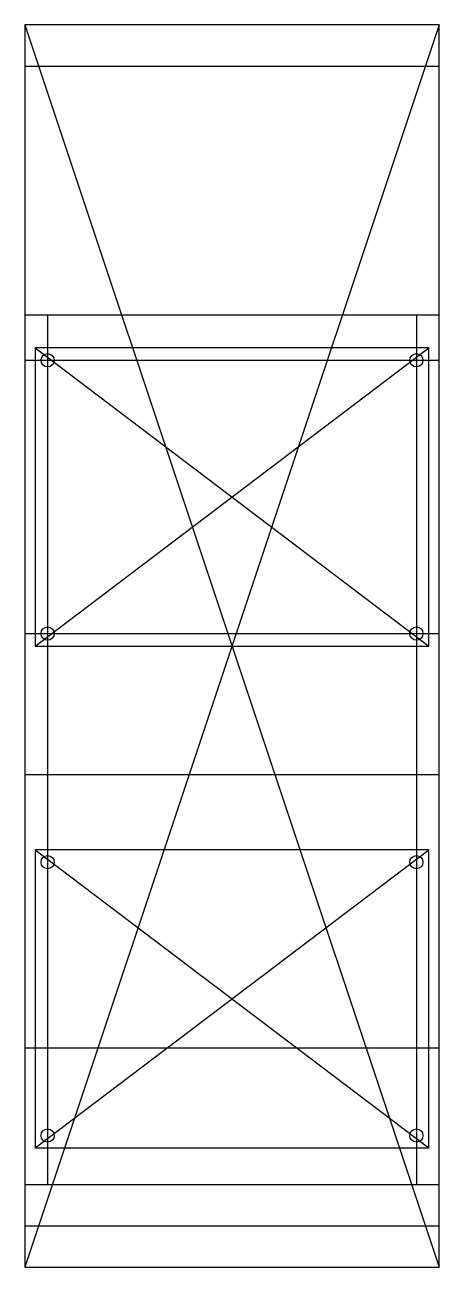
# Model space of a CAD drawing. Header units: millimetres. Extents: x 0 to 100, y 0 to 300.
import ezdxf

# ---------------------------------------------------------------- set-up
doc = ezdxf.new("R2010")
doc.units = ezdxf.units.MM
doc.layers.add('guide', color=100, linetype='Continuous')
doc.layers.add('panel', color=7, linetype='Continuous')

msp = doc.modelspace()

# ---------------------------------------------------------------- linework, layer by layer
for p, q in [((2.5, 222), (97.5, 150)), ((2.5, 150), (97.5, 222)), ((2.5, 100.8), (97.5, 28.8)), ((2.5, 28.8), (97.5, 100.8))]:
    msp.add_line(p, q)
for points in [[(2.5, 150), (97.5, 150), (97.5, 222), (2.5, 222)], [(2.5, 28.8), (97.5, 28.8), (97.5, 100.8), (2.5, 100.8)]]:
    msp.add_lwpolyline(points, close=True)
for centre in [(5.5, 219), (94.5, 219), (5.5, 153), (94.5, 153), (5.5, 97.8), (94.5, 97.8), (5.5, 31.8), (94.5, 31.8)]:
    msp.add_circle(centre, 1.6)
at = {"layer": 'guide'}
for p, q in [((5.5, 230), (5.5, 20)), ((94.5, 230), (94.5, 20)), ((0, 219), (100, 219)), ((0, 153), (100, 153)), ((0, 119), (100, 119)), ((0, 53), (100, 53))]:
    msp.add_line(p, q, dxfattribs=at)
at = {"layer": 'panel'}
for p, q in [((0, 300), (100, 0)), ((100, 300), (0, 0)), ((0, 290), (100, 290)), ((0, 230), (100, 230)), ((0, 20), (100, 20)), ((0, 10), (100, 10))]:
    msp.add_line(p, q, dxfattribs=at)
msp.add_lwpolyline([(0, 0), (100, 0), (100, 300), (0, 300)], close=True, dxfattribs=at)

doc.saveas('drawing.dxf')
